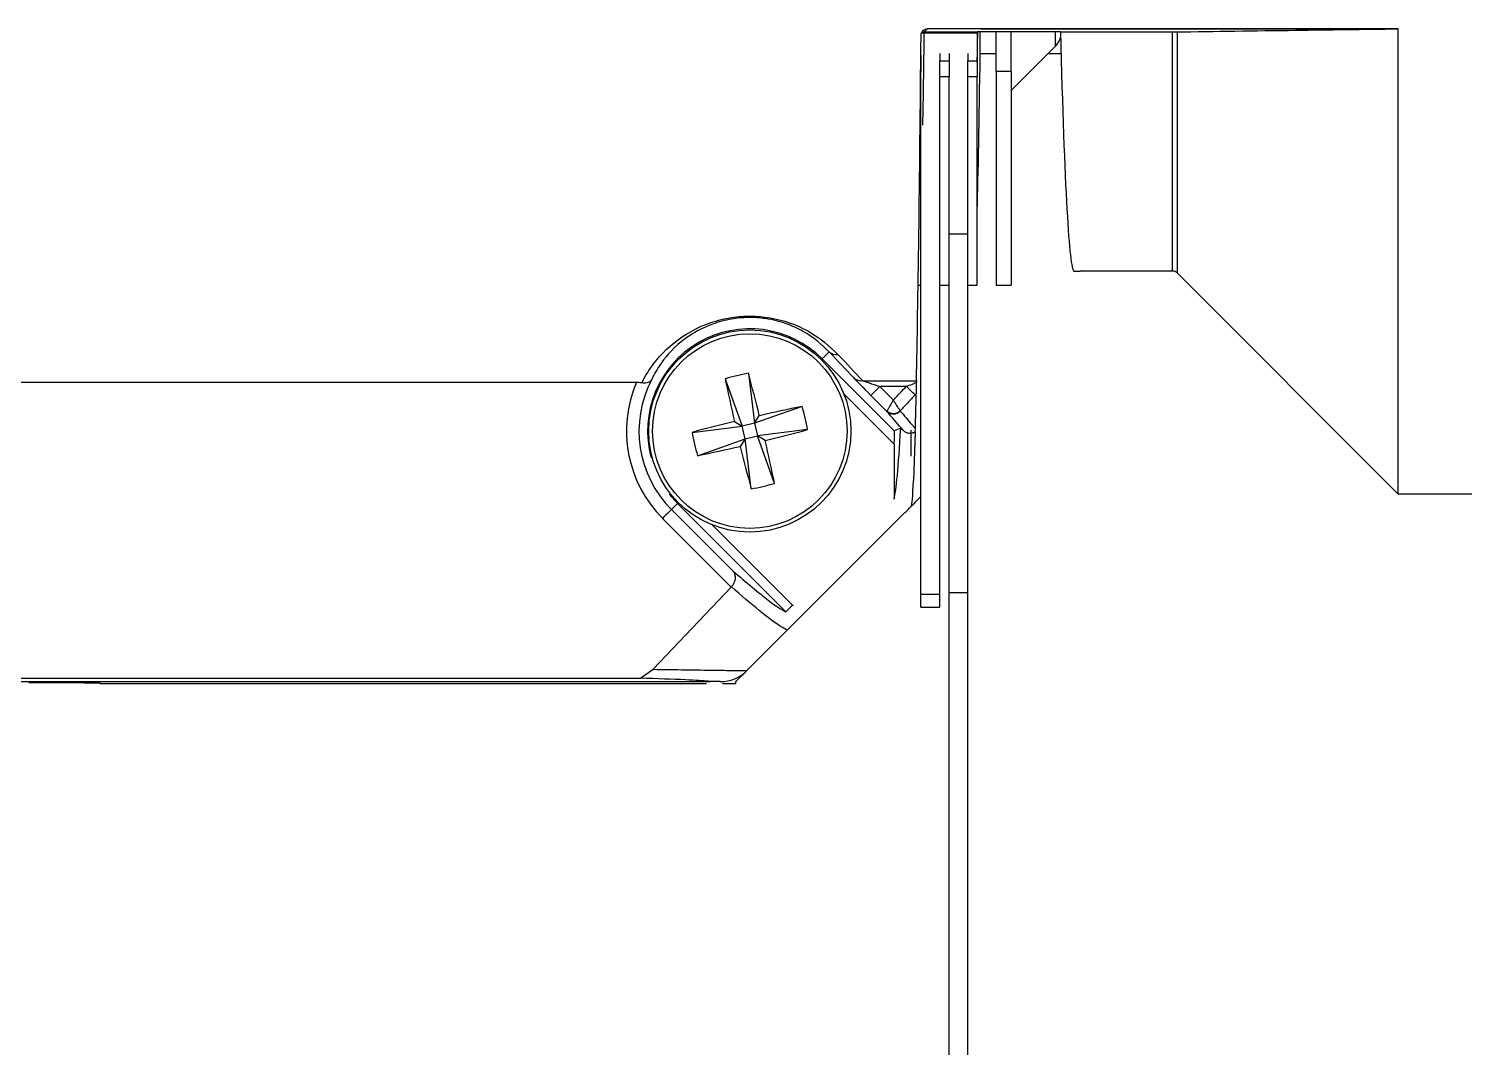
# Model space of a CAD drawing. Extents: x 12.3 to 108.7, y 1.1 to 80.4.
# Drawn here: x 72.601 to 74.887, y 29.211 to 30.833 of the extents above; entities that cross this region are included whole.
import ezdxf

# ---------------------------------------------------------------- set-up
doc = ezdxf.new("R2010")
doc.units = 0
doc.header["$MEASUREMENT"] = 0
doc.layers.add('OBJECT', color=7, linetype='CONTINUOUS')

msp = doc.modelspace()

# ---------------------------------------------------------------- linework, layer by layer
at = {"layer": 'OBJECT'}
for p, q in [((74.0318, 30.8327), (74.0269, 30.8278)), ((74.0269, 30.8278), (74.1119, 30.8278)), ((74.0269, 30.8261), (74.0269, 30.8278)), ((74.1118, 30.8261), (74.0269, 30.8261)), ((74.1168, 30.8327), (74.0318, 30.8327)), ((74.112, 30.8279), (74.1119, 30.8278)), ((74.2435, 30.8279), (74.112, 30.8279)), ((74.1161, 30.7932), (74.1161, 30.8279)), ((74.7815, 30.833), (74.1168, 30.833)), ((74.1168, 30.8327), (74.1168, 30.833)), ((74.1168, 30.8327), (74.1168, 30.833)), ((74.1168, 30.8327), (74.7815, 30.8327)), ((74.1168, 30.8327), (74.1168, 30.8327)), ((74.1412, 30.765), (74.1412, 30.8279)), ((74.1652, 30.765), (74.1652, 30.8279)), ((74.2358, 30.8052), (74.2358, 30.8279)), ((74.2437, 30.8278), (74.2435, 30.8279)), ((74.2437, 30.8278), (74.4277, 30.8278)), ((74.4224, 30.447), (74.4224, 30.828)), ((74.4277, 30.8278), (74.428, 30.8278)), ((74.4294, 30.8281), (74.4294, 30.4441)), ((74.7815, 30.092), (74.7815, 30.833)), ((74.7815, 30.8327), (74.7815, 30.833)), ((74.1652, 30.7346), (74.2358, 30.8052)), ((74.0214, 30.7903), (74.0214, 30.765)), ((74.0514, 30.7937), (74.0514, 30.7817)), ((74.0514, 30.7817), (74.0663, 30.7817)), ((74.0514, 30.7561), (74.0514, 30.7817)), ((74.0663, 30.7937), (74.0663, 30.7817)), ((74.0663, 30.7817), (74.0663, 30.7561)), ((74.0963, 30.7937), (74.0963, 30.7817)), ((74.0963, 30.7817), (74.1112, 30.7817)), ((74.0963, 30.7561), (74.0963, 30.7817)), ((74.1112, 30.7937), (74.1112, 30.7817)), ((74.1112, 30.7817), (74.1112, 30.7561)), ((74.1161, 30.7929), (74.1159, 30.7926)), ((74.1161, 30.7929), (74.1161, 30.7932)), ((74.1412, 30.7932), (74.1161, 30.7932)), ((74.1412, 30.7929), (74.1161, 30.7929)), ((74.2447, 30.7929), (74.2236, 30.7929)), ((74.2447, 30.7932), (74.2239, 30.7932)), ((74.0211, 30.765), (74.0214, 30.765)), ((74.0214, 30.6371), (74.0214, 30.765)), ((74.0663, 30.7561), (74.0514, 30.7561)), ((74.0514, 30.6371), (74.0514, 30.7561)), ((74.0663, 30.5065), (74.0663, 30.7561)), ((74.1112, 30.7561), (74.0963, 30.7561)), ((74.0963, 30.5065), (74.0963, 30.7561)), ((74.1112, 30.4246), (74.1112, 30.7561)), ((74.1652, 30.765), (74.1412, 30.765)), ((74.1412, 30.765), (74.1412, 30.4246)), ((74.1652, 30.765), (74.1652, 30.4246)), ((74.0214, 29.9327), (74.0214, 30.6371)), ((74.0514, 29.9327), (74.0514, 30.6371)), ((74.0663, 30.5065), (74.0963, 30.5065)), ((74.0663, 29.9356), (74.0663, 30.5065)), ((74.0963, 29.9356), (74.0963, 30.5065)), ((74.4224, 30.447), (74.2753, 30.447)), ((74.7815, 30.092), (74.4294, 30.4441)), ((74.017, 30.4246), (74.0214, 30.4246)), ((74.0514, 30.4246), (74.0663, 30.4246)), ((74.0963, 30.4246), (74.1112, 30.4246)), ((74.1412, 30.4246), (74.1652, 30.4246)), ((73.8753, 30.3186), (73.8641, 30.3075)), ((73.8641, 30.3075), (73.9789, 30.1926)), ((73.7098, 30.2757), (73.7367, 30.2)), ((73.7468, 30.2845), (73.7566, 30.2047)), ((73.9285, 30.2726), (74.0142, 30.2726)), ((68.9135, 30.2702), (73.5685, 30.2702)), ((73.9787, 30.1717), (73.8987, 30.2516)), ((73.9981, 30.2633), (73.956, 30.2633)), ((73.956, 30.2633), (73.9777, 30.2416)), ((74.0141, 30.2521), (74.0122, 30.2501)), ((73.8323, 30.2317), (73.7566, 30.2047)), ((73.9674, 30.2237), (73.9418, 30.2492)), ((73.7245, 30.2075), (73.7367, 30.2)), ((73.7566, 30.2047), (73.7367, 30.2)), ((73.7566, 30.2047), (73.7641, 30.2169)), ((73.7566, 30.2047), (73.7613, 30.1848)), ((73.9674, 30.2237), (73.9676, 30.2243)), ((73.657, 30.1902), (73.7367, 30.2)), ((73.7414, 30.1801), (73.7367, 30.2)), ((73.7414, 30.1801), (73.7613, 30.1848)), ((73.8411, 30.1946), (73.7613, 30.1848)), ((73.7735, 30.1773), (73.7613, 30.1848)), ((73.7883, 30.1091), (73.7613, 30.1848)), ((73.9893, 30.1969), (73.9789, 30.1926)), ((74.0059, 30.1523), (74.0059, 30.1937)), ((74.0125, 30.191), (74.0098, 30.1134)), ((74.0125, 30.191), (74.0127, 30.1962)), ((73.6657, 30.1532), (73.7414, 30.1801)), ((73.7414, 30.1801), (73.7339, 30.1679)), ((73.7512, 30.1004), (73.7414, 30.1801)), ((73.9787, 30.1717), (73.9787, 30.0841)), ((73.6339, 30.0773), (73.6208, 30.0921)), ((77.1734, 30.092), (74.7815, 30.092)), ((73.6242, 30.0675), (73.6339, 30.0773)), ((73.6242, 30.0675), (73.7224, 29.9694)), ((73.8066, 29.9046), (73.6339, 30.0773)), ((73.7194, 29.944), (73.6101, 30.0534)), ((73.9961, 30.0625), (73.7444, 29.8109)), ((73.6897, 30.0427), (73.8172, 29.9152)), ((73.5953, 29.8131), (73.7194, 29.944)), ((73.7196, 29.9442), (73.7194, 29.944)), ((74.0214, 29.9327), (74.0514, 29.9327)), ((74.0214, 29.9118), (74.0214, 29.9327)), ((74.0514, 29.9118), (74.0514, 29.9327)), ((74.0663, 29.9356), (74.0963, 29.9356)), ((74.0663, 29.1496), (74.0663, 29.9356)), ((74.0963, 29.1496), (74.0963, 29.9356)), ((73.8172, 29.9152), (73.8179, 29.9145)), ((74.0214, 29.9118), (74.0514, 29.9118)), ((67.8407, 29.7988), (73.5749, 29.7988)), ((68.1735, 29.7934), (73.6839, 29.7934)), ((72.7138, 29.7907), (72.7138, 29.7934)), ((73.5749, 29.7988), (73.5953, 29.8131)), ((73.7268, 29.7934), (73.7435, 29.81)), ((73.7268, 29.7907), (73.7268, 29.7934)), ((72.7138, 29.7907), (73.6802, 29.7907)), ((73.7057, 29.7907), (73.7268, 29.7907))]:
    msp.add_line(p, q, dxfattribs=at)
at = {"layer": 'OBJECT', "flags": 128}
for points in [[(73.8629, 30.3062), (73.8632, 30.3066), (73.8639, 30.3072), (73.8641, 30.3075)], [(73.9418, 30.2492), (73.9421, 30.2495), (73.943, 30.2503), (73.9443, 30.2517), (73.946, 30.2534), (73.9482, 30.2556), (73.9506, 30.258), (73.9532, 30.2606), (73.956, 30.2633)], [(74.0122, 30.2501), (74.0114, 30.2509), (74.0103, 30.252), (74.0088, 30.2533), (74.007, 30.255), (74.005, 30.2569), (74.0028, 30.2589), (74.0005, 30.2611), (73.9981, 30.2633)], [(73.6242, 30.0675), (73.6239, 30.0672), (73.623, 30.0664), (73.6217, 30.0651), (73.62, 30.0633), (73.6178, 30.0612), (73.6154, 30.0588), (73.6128, 30.0561), (73.6101, 30.0534)], [(73.6352, 30.0785), (73.6348, 30.0781), (73.6342, 30.0775), (73.6339, 30.0773)], [(73.8172, 29.9152), (73.8151, 29.9132), (73.8132, 29.9112), (73.8114, 29.9094), (73.8098, 29.9078), (73.8084, 29.9065), (73.8074, 29.9055), (73.8068, 29.9048), (73.8066, 29.9046)]]:
    msp.add_lwpolyline(points, dxfattribs=at)
at = {"layer": 'OBJECT'}
for radius in [0.161, 0.1549]:
    msp.add_circle((73.749, 30.1924), radius, dxfattribs=at)
for centre, radius, start, end in [((74.0268, 30.8145), 0.0116, 89.544, 113.0415), ((74.0269, 30.8178), 0.01, 89.9914, 114.4377), ((74.2132, 30.8278), 0.032, 315, 344.2716), ((74.4224, 30.437), 0.01, 45, 90), ((73.749, 30.1924), 0.1628, 45, 195.1058), ((73.8865, 30.3306), 0.0164, 226.9444, 280.4275), ((73.749, 30.1924), 0.1765, 152.2606, 225), ((73.8195, 29.8946), 0.3965, 100.5608, 106.0609), ((76.4221, 30.8272), 2.7678, 191.4928, 192.9365), ((71.0753, 29.5622), 2.7674, 13.6852, 15.1291), ((73.926, 30.2894), 0.0169, 226.5445, 278.4252), ((73.749, 30.1924), 0.1965, 156.6827, 225), ((74.3838, 27.5193), 2.7678, 101.4929, 102.9366), ((73.4513, 30.122), 0.3965, 10.5607, 16.0611), ((74.3789, 27.5201), 2.766, 103.6846, 105.1293), ((73.9776, 30.2344), 0.0149, 226.2705, 317.4189), ((73.9778, 30.2362), 0.0157, 229.262, 312.6539), ((74.0468, 30.2629), 0.3965, 190.5608, 196.0609), ((73.1186, 32.8669), 2.7682, 283.6855, 285.129), ((73.1139, 32.8671), 2.7694, 281.4933, 282.9362), ((76.4229, 30.8227), 2.7676, 193.6852, 195.1291), ((71.0763, 29.5577), 2.7675, 11.4927, 12.9366), ((73.6786, 30.4902), 0.3966, 280.5612, 286.061), ((73.702, 29.8534), 0.06, 269.9944, 314.9163)]:
    msp.add_arc(centre, radius, start, end, dxfattribs=at)
for centre, major_axis, ratio, start_param, end_param in [((74.006, 32.677), (0, 2.585), 0.008727, 3.517638, 3.912353), ((74.016, 32.677), (0, 2.23), 0.008766, 3.60229, 3.733247), ((74.101, 32.677), (0, 2.23), 0.008727, 3.694544, 3.733247), ((74.1055, 32.677), (0, 2), 0.008727, 3.484682, 3.532514), ((74.1119, 30.8178), (0, 0.01), 0.008727, 0.008727, 0.591654), ((74.2655, 32.677), (0, 2.23), 0.017455, 2.548358, 3.137187), ((74.1055, 32.677), (0, 2.23), 0.008727, 3.43738, 3.705737), ((71.5054, 32.6629), (2.5656, -2.5648), 0.012341, 0.363701, 0.40559), ((71.5195, 32.677), (-2.5656, 2.5848), 0.01234, 3.50539, 3.547278), ((73.9426, 30.2492), (0.03, -0.03), 0.012341, 3.505294, 4.700045), ((73.9567, 30.2633), (0.03, -0.01), 0.007402, 3.495423, 4.690175), ((74.0143, 30.2633), (0, 0.01), 0.008727, 0.376045, 0.825407), ((74.0058, 32.677), (0, 2.6046), 0.008727, 3.451163, 3.515275), ((73.9758, 32.677), (0, 2.5981), 0.017458, 3.20517, 3.444189), ((73.9789, 30.1714), (0, 0.0212), 0.012341, 0.005109, 1.558452), ((74.0058, 32.677), (0, 2.6046), 0.008727, 3.154125, 3.319234), ((72.6005, 29.7906), (0.115, 0), 0.008727, 0.174802, 1.570796)]:
    msp.add_ellipse(centre, major_axis=major_axis, ratio=ratio, start_param=start_param, end_param=end_param, dxfattribs=at)
for points, knots in [([(74.0217, 30.8226), (74.0219, 30.8242), (74.0223, 30.8268), (74.0247, 30.8299), (74.0272, 30.8317), (74.0296, 30.8325), (74.0311, 30.8326), (74.0318, 30.8327)], [0, 0, 0, 0, 0.352937, 0.590213, 0.764911, 0.902387, 1, 1, 1, 1]), ([(74.428, 30.8278), (74.4901, 30.8287), (74.6012, 30.8304), (74.7263, 30.832), (74.7815, 30.8327)], [0, 0, 0, 0, 0.558693, 1, 1, 1, 1]), ([(74.2653, 30.447), (74.2655, 30.447), (74.2657, 30.447), (74.2675, 30.447), (74.2701, 30.447), (74.2729, 30.447), (74.2747, 30.447), (74.2753, 30.447)], [0, 0, 0, 0, 0.217102, 0.434205, 0.651306, 0.868408, 1, 1, 1, 1]), ([(73.5772, 30.2695), (73.5773, 30.2697), (73.5823, 30.2796), (73.5973, 30.3041), (73.6295, 30.3375), (73.6756, 30.3625), (73.7132, 30.373), (73.7465, 30.3762), (73.781, 30.3738), (73.8145, 30.365), (73.8569, 30.3452), (73.876, 30.3272), (73.8894, 30.3145)], [0, 0, 0, 0, 0.003516, 0.153182, 0.366639, 0.478878, 0.551043, 0.607264, 0.663443, 0.740525, 0.81714, 1, 1, 1, 1]), ([(73.8753, 30.3186), (73.8633, 30.33), (73.8465, 30.3459), (73.8083, 30.3637), (73.7781, 30.3717), (73.7467, 30.3739), (73.7165, 30.371), (73.6825, 30.3614), (73.641, 30.3389), (73.6134, 30.31), (73.5988, 30.2869), (73.5939, 30.2768), (73.5928, 30.2745)], [0, 0, 0, 0, 0.181047, 0.25529, 0.328336, 0.380662, 0.433105, 0.501639, 0.610918, 0.823403, 0.959755, 1, 1, 1, 1]), ([(73.5772, 30.2695), (73.5792, 30.2693), (73.5833, 30.2689), (73.5883, 30.2702), (73.5913, 30.2723), (73.5925, 30.274), (73.5928, 30.2745), (73.5928, 30.2745)], [0, 0, 0, 0, 0.276515, 0.55158, 0.868087, 0.992734, 1, 1, 1, 1]), ([(73.5685, 30.2702), (73.5708, 30.2701), (73.5738, 30.27), (73.5765, 30.2696), (73.5772, 30.2695)], [0, 0, 0, 0, 0.764041, 1, 1, 1, 1]), ([(73.9777, 30.2416), (73.9814, 30.2455), (73.9882, 30.2527), (73.995, 30.26), (73.9981, 30.2633)], [0, 0, 0, 0, 0.5388862, 1, 1, 1, 1]), ([(74.0122, 30.2501), (74.0083, 30.2459), (74.0004, 30.2374), (73.9924, 30.2289), (73.9885, 30.2247)], [0, 0, 0, 0, 0.497369, 1, 1, 1, 1]), ([(73.9981, 30.2633), (74.0014, 30.2646), (74.0066, 30.2665), (74.012, 30.2689), (74.0139, 30.27), (74.0142, 30.2701)], [0, 0, 0, 0, 0.592363, 0.943211, 1, 1, 1, 1]), ([(74.0142, 30.2701), (74.0142, 30.2646), (74.0141, 30.2573), (74.0141, 30.2531), (74.0141, 30.2521)], [0, 0, 0, 0, 0.751462, 1, 1, 1, 1]), ([(73.9676, 30.2243), (73.9679, 30.2249), (73.9687, 30.2262), (73.971, 30.2301), (73.9733, 30.234), (73.9755, 30.2378), (73.9767, 30.2399), (73.9777, 30.2415), (73.9777, 30.2416)], [0, 0, 0, 0, 0.2237805, 0.4730363, 0.7363228, 0.7881963, 0.9932136, 1, 1, 1, 1]), ([(73.9885, 30.2247), (73.9881, 30.2253), (73.9873, 30.2265), (73.9848, 30.2304), (73.9824, 30.2342), (73.9801, 30.2379), (73.9788, 30.2399), (73.9778, 30.2415), (73.9777, 30.2416)], [0, 0, 0, 0, 0.223778, 0.473036, 0.736325, 0.788193, 0.99321, 1, 1, 1, 1]), ([(73.9938, 30.1929), (73.9926, 30.1944), (73.9847, 30.2037), (73.9753, 30.2145), (73.9674, 30.2237)], [0, 0, 0, 0, 0.153252, 1, 1, 1, 1]), ([(73.9885, 30.2247), (73.9885, 30.2247), (73.9885, 30.2245), (73.9885, 30.2244), (73.9886, 30.2243)], [0, 0, 0, 0, 0.067451, 1, 1, 1, 1]), ([(73.9886, 30.2243), (73.9893, 30.2235), (73.9966, 30.2151), (74.0047, 30.2056), (74.0114, 30.1976), (74.0127, 30.1962)], [0, 0, 0, 0, 0.082875, 0.831157, 1, 1, 1, 1]), ([(73.9893, 30.1969), (73.9894, 30.1969), (73.9895, 30.1969), (73.99, 30.1965), (73.9908, 30.1959), (73.9917, 30.195), (73.9925, 30.1942), (73.9933, 30.1935), (73.9937, 30.1931), (73.9938, 30.1929)], [0, 0, 0, 0, 0.31288, 0.529621, 0.735116, 0.847234, 0.921593, 0.973238, 1, 1, 1, 1]), ([(74.0125, 30.191), (74.0125, 30.191), (74.011, 30.19), (74.0077, 30.1887), (74.0026, 30.1885), (73.9977, 30.1898), (73.9951, 30.1919), (73.9938, 30.1929)], [0, 0, 0, 0, 0.009989, 0.258768, 0.506239, 0.753107, 1, 1, 1, 1]), ([(73.9961, 30.0625), (73.9976, 30.0641), (74.0002, 30.0667), (74.0033, 30.0698), (74.0051, 30.0716), (74.0059, 30.0724), (74.006, 30.0725), (74.0061, 30.0726)], [0, 0, 0, 0, 0.343315, 0.583981, 0.76212, 0.904015, 1, 1, 1, 1]), ([(74.0214, 30.088), (74.0211, 30.0878), (74.0193, 30.0859), (74.014, 30.0805), (74.0088, 30.0753), (74.0059, 30.0724)], [0, 0, 0, 0, 0.068869, 0.476868, 1, 1, 1, 1]), ([(73.7196, 29.9442), (73.7208, 29.9457), (73.7233, 29.9487), (73.7254, 29.9537), (73.7264, 29.9595), (73.7255, 29.965), (73.7236, 29.9681), (73.7224, 29.9694), (73.7224, 29.9694)], [0, 0, 0, 0, 0.163623, 0.326639, 0.503759, 0.766115, 0.994882, 1, 1, 1, 1]), ([(73.7224, 29.9694), (73.7432, 29.9518), (73.7848, 29.9165), (73.7993, 29.9086), (73.8066, 29.9046)], [0, 0, 0, 0, 0.499932, 1, 1, 1, 1]), ([(73.8077, 29.876), (73.8003, 29.88), (73.7908, 29.885), (73.7577, 29.9115), (73.7354, 29.9307), (73.7196, 29.9442)], [0, 0, 0, 0, 0.511025, 0.65511, 1, 1, 1, 1]), ([(73.6839, 29.7934), (73.684, 29.7934), (73.6841, 29.7934), (73.6843, 29.7934), (73.6846, 29.7934), (73.6853, 29.7934), (73.6862, 29.7934), (73.6864, 29.7937), (73.6786, 29.7946), (73.6485, 29.7964), (73.6008, 29.798), (73.5749, 29.7988)], [0, 0, 0, 0, 0.000286, 0.00057, 0.001089, 0.00255, 0.008797, 0.033568, 0.132453, 0.528233, 1, 1, 1, 1]), ([(73.5953, 29.8131), (73.6307, 29.8126), (73.684, 29.8118), (73.724, 29.8112), (73.7416, 29.811), (73.7436, 29.8109), (73.7444, 29.8109)], [0, 0, 0, 0, 0.4126643, 0.622093, 0.8315071, 1, 1, 1, 1]), ([(73.702, 29.7934), (73.7013, 29.7934), (73.6997, 29.7934), (73.6892, 29.7934), (73.6839, 29.7934)], [0, 0, 0, 0, 0.496016, 1, 1, 1, 1])]:
    msp.add_open_spline(points, degree=3, knots=knots, dxfattribs=at)

doc.saveas('drawing.dxf')
